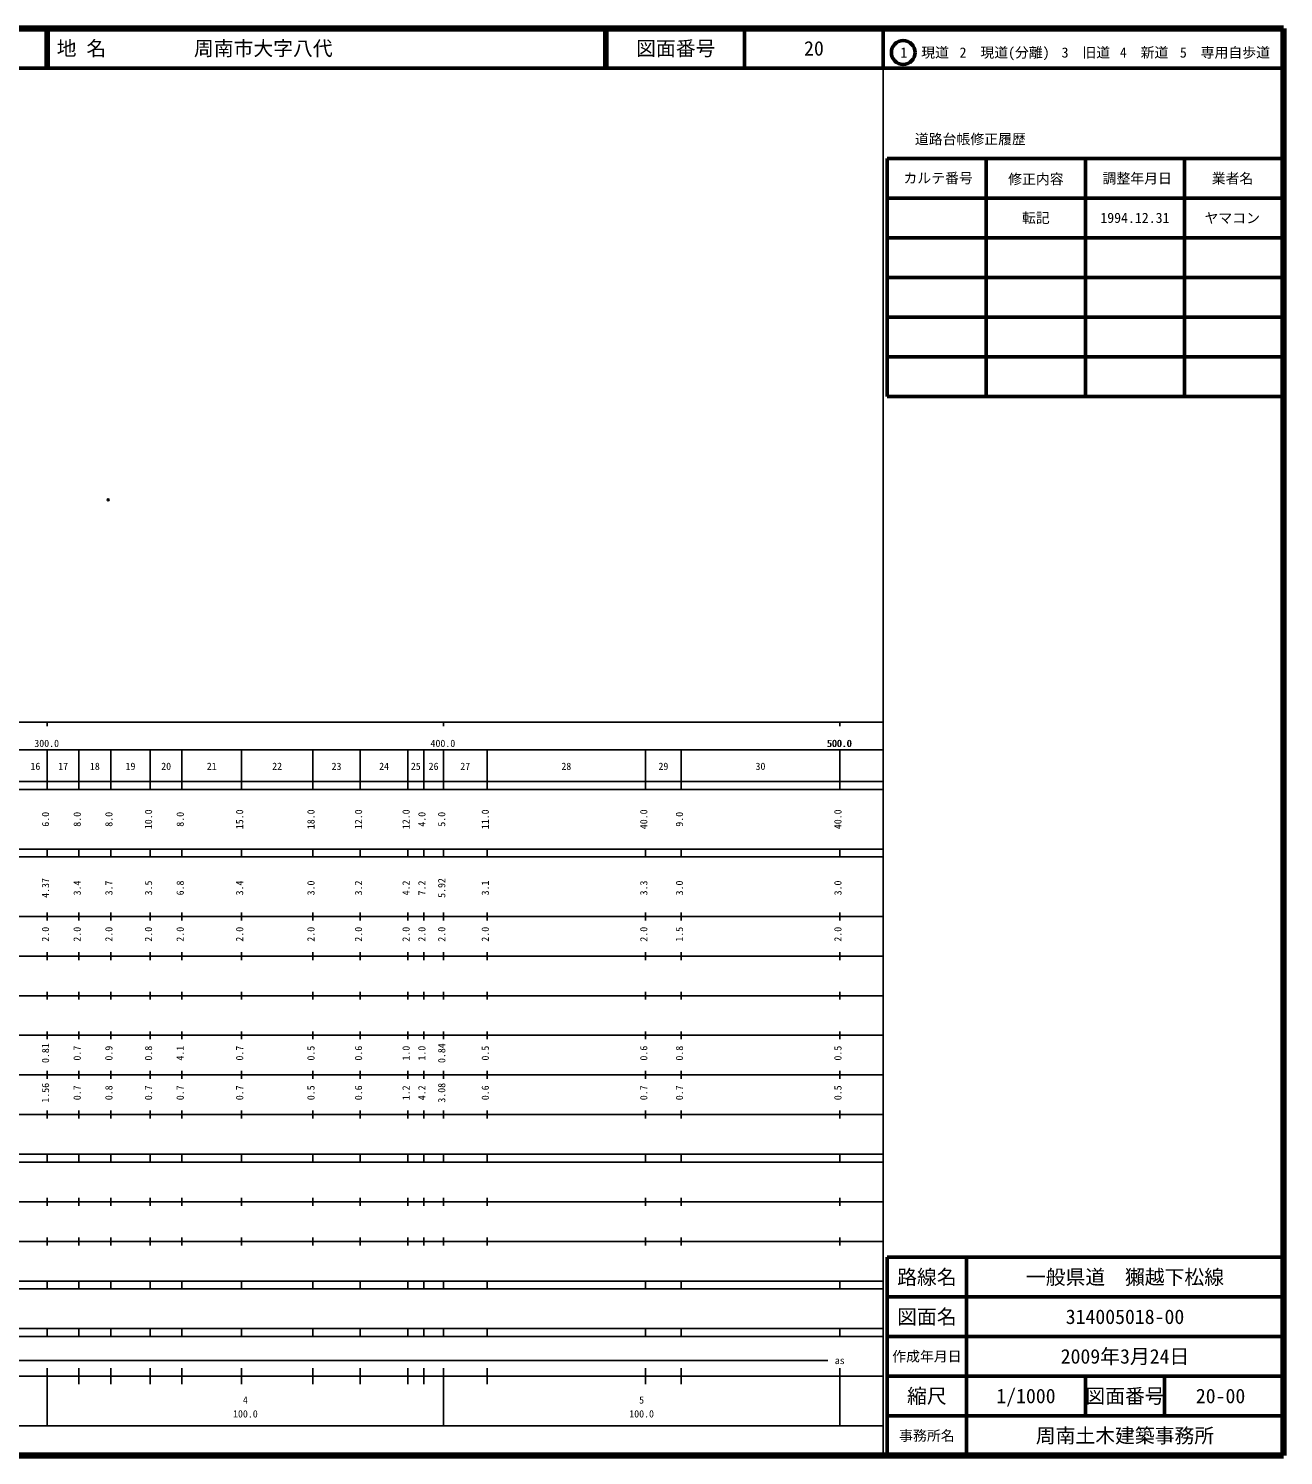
# Model space of a CAD drawing. Units: millimetres on the paper. Extents: x 40 to 680, y 20 to 380.
# Drawn here: x 363.3 to 680, y 20 to 380 of the extents above; entities that cross this region are included whole.
import ezdxf
from ezdxf.enums import TextEntityAlignment as Align

# ---------------------------------------------------------------- set-up
doc = ezdxf.new("R2010")
doc.units = ezdxf.units.MM
doc.header["$PDMODE"] = 32
doc.header["$PDSIZE"] = 0.5
doc.layers.add('M-OTRS', color=6, linetype='Continuous')
doc.layers.add('M-TTL-TXT', color=7, linetype='Continuous')
for name, color, linetype, lineweight in [('M-TTL', 2, 'Continuous', 140), ('M-TTL-BAND', 7, 'Continuous', 25), ('M-TTL-FRAM', 2, 'Continuous', 50), ('M-TTL-LINE', 7, 'Continuous', 50)]:
    doc.layers.add(name, color=color, linetype=linetype, lineweight=lineweight)
doc.styles.add('ＭＳ ゴシック', font='')
doc.styles.get('ＭＳ ゴシック').set_extended_font_data('MS Gothic')

msp = doc.modelspace()

# ---------------------------------------------------------------- linework, layer by layer
at = {"layer": 'M-OTRS'}
msp.add_point((383.379, 261.112), dxfattribs=at)
at = {"layer": 'M-TTL'}
for p, q in [((680, 380), (40, 380)), ((680, 20), (680, 380)), ((40, 20), (680, 20))]:
    msp.add_line(p, q, dxfattribs=at)
at = {"layer": 'M-TTL-BAND'}
for p, q in [((579, 20), (579, 370)), ((40, 205), (579, 205)), ((368, 205), (368, 204)), ((468, 205), (468, 204)), ((568, 205), (568, 204)), ((68, 198), (579, 198)), ((368, 188), (368, 198)), ((376, 188), (376, 198)), ((384, 188), (384, 198)), ((394, 188), (394, 198)), ((402, 188), (402, 198)), ((417, 188), (417, 198)), ((435, 188), (435, 198)), ((447, 188), (447, 198)), ((459, 188), (459, 198)), ((463, 188), (463, 198)), ((468, 188), (468, 198)), ((479, 188), (479, 198)), ((519, 188), (519, 198)), ((528, 188), (528, 198)), ((568, 188), (568, 198)), ((40, 190), (579, 190)), ((40, 188), (579, 188)), ((40, 173), (579, 173)), ((368, 171), (368, 173)), ((376, 171), (376, 173)), ((384, 171), (384, 173)), ((394, 171), (394, 173)), ((402, 171), (402, 173)), ((417, 171), (417, 173)), ((435, 171), (435, 173)), ((447, 171), (447, 173)), ((459, 171), (459, 173)), ((463, 171), (463, 173)), ((468, 171), (468, 173)), ((479, 171), (479, 173)), ((519, 171), (519, 173)), ((528, 171), (528, 173)), ((568, 171), (568, 173)), ((40, 171), (579, 171)), ((40, 156), (579, 156)), ((368, 155), (368, 157)), ((376, 155), (376, 157)), ((384, 155), (384, 157)), ((394, 155), (394, 157)), ((402, 155), (402, 157)), ((417, 155), (417, 157)), ((435, 155), (435, 157)), ((447, 155), (447, 157)), ((459, 155), (459, 157)), ((463, 155), (463, 157)), ((468, 155), (468, 157)), ((479, 155), (479, 157)), ((519, 155), (519, 157)), ((528, 155), (528, 157)), ((568, 155), (568, 157)), ((46, 146), (579, 146)), ((368, 145), (368, 147)), ((376, 145), (376, 147)), ((384, 145), (384, 147)), ((394, 145), (394, 147)), ((402, 145), (402, 147)), ((417, 145), (417, 147)), ((435, 145), (435, 147)), ((447, 145), (447, 147)), ((459, 145), (459, 147)), ((463, 145), (463, 147)), ((468, 145), (468, 147)), ((479, 145), (479, 147)), ((519, 145), (519, 147)), ((528, 145), (528, 147)), ((568, 145), (568, 147)), ((368, 135), (368, 137)), ((376, 135), (376, 137)), ((384, 135), (384, 137)), ((394, 135), (394, 137)), ((402, 135), (402, 137)), ((417, 135), (417, 137)), ((435, 135), (435, 137)), ((447, 135), (447, 137)), ((459, 135), (459, 137)), ((463, 135), (463, 137)), ((468, 135), (468, 137)), ((479, 135), (479, 137)), ((519, 135), (519, 137)), ((528, 135), (528, 137)), ((568, 135), (568, 137)), ((52, 136), (579, 136)), ((46, 126), (579, 126)), ((368, 125), (368, 127)), ((376, 125), (376, 127)), ((384, 125), (384, 127)), ((394, 125), (394, 127)), ((402, 125), (402, 127)), ((417, 125), (417, 127)), ((435, 125), (435, 127)), ((447, 125), (447, 127)), ((459, 125), (459, 127)), ((463, 125), (463, 127)), ((468, 125), (468, 127)), ((479, 125), (479, 127)), ((519, 125), (519, 127)), ((528, 125), (528, 127)), ((568, 125), (568, 127)), ((52, 116), (579, 116)), ((368, 115), (368, 117)), ((376, 115), (376, 117)), ((384, 115), (384, 117)), ((394, 115), (394, 117)), ((402, 115), (402, 117)), ((417, 115), (417, 117)), ((435, 115), (435, 117)), ((447, 115), (447, 117)), ((459, 115), (459, 117)), ((463, 115), (463, 117)), ((468, 115), (468, 117)), ((479, 115), (479, 117)), ((519, 115), (519, 117)), ((528, 115), (528, 117)), ((568, 115), (568, 117)), ((46, 106), (579, 106)), ((368, 105), (368, 107)), ((376, 105), (376, 107)), ((384, 105), (384, 107)), ((394, 105), (394, 107)), ((402, 105), (402, 107)), ((417, 105), (417, 107)), ((435, 105), (435, 107)), ((447, 105), (447, 107)), ((459, 105), (459, 107)), ((463, 105), (463, 107)), ((468, 105), (468, 107)), ((479, 105), (479, 107)), ((519, 105), (519, 107)), ((528, 105), (528, 107)), ((568, 105), (568, 107)), ((40, 96), (579, 96)), ((40, 94), (579, 94)), ((368, 94), (368, 96)), ((376, 94), (376, 96)), ((384, 94), (384, 96)), ((394, 94), (394, 96)), ((402, 94), (402, 96)), ((417, 94), (417, 96)), ((435, 94), (435, 96)), ((447, 94), (447, 96)), ((459, 94), (459, 96)), ((463, 94), (463, 96)), ((468, 94), (468, 96)), ((479, 94), (479, 96)), ((519, 94), (519, 96)), ((528, 94), (528, 96)), ((568, 94), (568, 96)), ((49, 84), (579, 84)), ((368, 83), (368, 85)), ((376, 83), (376, 85)), ((384, 83), (384, 85)), ((394, 83), (394, 85)), ((402, 83), (402, 85)), ((417, 83), (417, 85)), ((435, 83), (435, 85)), ((447, 83), (447, 85)), ((459, 83), (459, 85)), ((463, 83), (463, 85)), ((468, 83), (468, 85)), ((479, 83), (479, 85)), ((519, 83), (519, 85)), ((528, 83), (528, 85)), ((568, 83), (568, 85)), ((40, 74), (579, 74)), ((368, 73), (368, 75)), ((376, 73), (376, 75)), ((384, 73), (384, 75)), ((394, 73), (394, 75)), ((402, 73), (402, 75)), ((417, 73), (417, 75)), ((435, 73), (435, 75)), ((447, 73), (447, 75)), ((459, 73), (459, 75)), ((463, 73), (463, 75)), ((468, 73), (468, 75)), ((479, 73), (479, 75)), ((519, 73), (519, 75)), ((528, 73), (528, 75)), ((568, 73), (568, 75)), ((40, 64), (579, 64)), ((40, 62), (579, 62)), ((368, 62), (368, 64)), ((376, 62), (376, 64)), ((384, 62), (384, 64)), ((394, 62), (394, 64)), ((402, 62), (402, 64)), ((417, 62), (417, 64)), ((435, 62), (435, 64)), ((447, 62), (447, 64)), ((459, 62), (459, 64)), ((463, 62), (463, 64)), ((468, 62), (468, 64)), ((479, 62), (479, 64)), ((519, 62), (519, 64)), ((528, 62), (528, 64)), ((568, 62), (568, 64)), ((40, 52), (579, 52)), ((368, 50), (368, 52)), ((376, 50), (376, 52)), ((384, 50), (384, 52)), ((394, 50), (394, 52)), ((402, 50), (402, 52)), ((417, 50), (417, 52)), ((435, 50), (435, 52)), ((447, 50), (447, 52)), ((459, 50), (459, 52)), ((463, 50), (463, 52)), ((468, 50), (468, 52)), ((479, 50), (479, 52)), ((519, 50), (519, 52)), ((528, 50), (528, 52)), ((568, 50), (568, 52)), ((40, 50), (579, 50)), ((71, 44), (565, 44)), ((40, 40), (579, 40)), ((368, 27.5), (368, 42)), ((376, 38), (376, 42)), ((384, 38), (384, 42)), ((394, 38), (394, 42)), ((402, 38), (402, 42)), ((417, 38), (417, 42)), ((435, 38), (435, 42)), ((447, 38), (447, 42)), ((459, 38), (459, 42)), ((463, 38), (463, 42)), ((468, 27.5), (468, 42)), ((479, 38), (479, 42)), ((519, 38), (519, 42)), ((528, 38), (528, 42)), ((568, 27.5), (568, 42)), ((68, 27.5), (579, 27.5))]:
    msp.add_line(p, q, dxfattribs=at)
at = {"layer": 'M-TTL-FRAM'}
for p, q in [((580, 347.197), (580, 287.197)), ((580, 347.197), (680, 347.197)), ((580, 287.197), (680, 287.197)), ((680, 70), (580, 70)), ((580, 70), (580, 20))]:
    msp.add_line(p, q, dxfattribs=at)
at = {"layer": 'M-TTL-LINE'}
for p, q in [((367.75, 380), (367.75, 370)), ((368.25, 380), (368.25, 370)), ((508.747, 380), (508.747, 370)), ((509.247, 380), (509.247, 370)), ((543.997, 380), (543.997, 370)), ((579, 380), (579, 370)), ((40, 370), (680, 370)), ((605, 347.197), (605, 287.197)), ((630, 347.197), (630, 287.197)), ((655, 347.197), (655, 287.197)), ((580, 337.197), (680, 337.197)), ((580, 327.197), (680, 327.197)), ((580, 317.197), (680, 317.197)), ((580, 307.197), (680, 307.197)), ((580, 297.197), (680, 297.197)), ((600, 70), (600, 20)), ((680, 60), (580, 60)), ((680, 50), (580, 50)), ((680, 40), (580, 40)), ((630, 40), (630, 30)), ((650, 40), (650, 30)), ((680, 30), (580, 30))]:
    msp.add_line(p, q, dxfattribs=at)
msp.add_circle((584.031, 373.958), 3, dxfattribs=at)

# ---------------------------------------------------------------- texts
at = {"layer": 'M-TTL-BAND', "style": 'ＭＳ ゴシック'}
for s, p in [('300.0', (367.844, 198.195)), ('400.0', (467.844, 198.195)), ('500.0', (567.844, 198.195)), ('500.0', (568, 198.195)), ('16', (365, 192.405)), ('17', (372, 192.405)), ('18', (380, 192.405)), ('19', (389, 192.405)), ('20', (398, 192.405)), ('21', (409.5, 192.405)), ('22', (426, 192.405)), ('23', (441, 192.405)), ('24', (453, 192.405)), ('25', (461, 192.405)), ('26', (465.5, 192.405)), ('27', (473.5, 192.405)), ('28', (499, 192.405)), ('29', (523.5, 192.405)), ('30', (548, 192.405)), ('as', (568, 42.5)), ('4', (418, 32.523)), ('5', (518, 32.523)), ('100.0', (418, 29.033)), ('100.0', (518, 29.033))]:
    msp.add_text(s, height=1.833, dxfattribs=at).set_placement(p, align=Align.BOTTOM_CENTER)
for s, p in [('6.0', (369, 180.5)), ('8.0', (377, 180.5)), ('8.0', (385, 180.5)), ('10.0', (395, 180.5)), ('8.0', (403, 180.5)), ('15.0', (418, 180.5)), ('18.0', (436, 180.5)), ('12.0', (448, 180.5)), ('12.0', (460, 180.5)), ('4.0', (464, 180.5)), ('5.0', (469, 180.5)), ('11.0', (480, 180.5)), ('40.0', (520, 180.5)), ('9.0', (529, 180.5)), ('40.0', (569, 180.5)), ('4.37', (369, 163.174)), ('3.4', (377, 163.174)), ('3.7', (385, 163.174)), ('3.5', (395, 163.174)), ('6.8', (403, 163.174)), ('3.4', (418, 163.174)), ('3.0', (436, 163.174)), ('3.2', (448, 163.174)), ('4.2', (460, 163.174)), ('7.2', (464, 163.174)), ('5.92', (469, 163.174)), ('3.1', (480, 163.174)), ('3.3', (520, 163.174)), ('3.0', (529, 163.174)), ('3.0', (569, 163.174)), ('2.0', (369, 151.5)), ('2.0', (377, 151.5)), ('2.0', (385, 151.5)), ('2.0', (395, 151.5)), ('2.0', (403, 151.5)), ('2.0', (418, 151.5)), ('2.0', (436, 151.5)), ('2.0', (448, 151.5)), ('2.0', (460, 151.5)), ('2.0', (464, 151.5)), ('2.0', (469, 151.5)), ('2.0', (480, 151.5)), ('2.0', (520, 151.5)), ('1.5', (529, 151.5)), ('2.0', (569, 151.5)), ('0.81', (369, 121.5)), ('0.7', (377, 121.5)), ('0.9', (385, 121.5)), ('0.8', (395, 121.5)), ('4.1', (403, 121.5)), ('0.7', (418, 121.5)), ('0.5', (436, 121.5)), ('0.6', (448, 121.5)), ('1.0', (460, 121.5)), ('1.0', (464, 121.5)), ('0.84', (469, 121.5)), ('0.5', (480, 121.5)), ('0.6', (520, 121.5)), ('0.8', (529, 121.5)), ('0.5', (569, 121.5)), ('1.56', (369, 111.5)), ('0.7', (377, 111.5)), ('0.8', (385, 111.5)), ('0.7', (395, 111.5)), ('0.7', (403, 111.5)), ('0.7', (418, 111.5)), ('0.5', (436, 111.5)), ('0.6', (448, 111.5)), ('1.2', (460, 111.5)), ('4.2', (464, 111.5)), ('3.08', (469, 111.5)), ('0.6', (480, 111.5)), ('0.7', (520, 111.5)), ('0.7', (529, 111.5)), ('0.5', (569, 111.5))]:
    msp.add_text(s, height=1.833, rotation=90, dxfattribs=at).set_placement(p, align=Align.BOTTOM_CENTER)
at = {"layer": 'M-TTL-TXT', "style": 'ＭＳ ゴシック'}
for s, p in [('地 名', (370.38, 375)), ('周南市大字八代', (405.024, 375))]:
    msp.add_text(s, height=3.666, dxfattribs=at).set_placement(p, align=Align.MIDDLE_LEFT)
for s, height, p in [('図面番号', 3.666, (526.622, 375)), ('20', 3.666, (561.497, 375)), ('1\u3000現道', 2.566, (589.448, 373.958)), ('2\u3000現道(分離)', 2.566, (609.619, 373.958)), ('3\u3000旧道', 2.566, (630.121, 373.958)), ('4\u3000新道', 2.566, (644.824, 373.958)), ('5\u3000専用自歩道', 2.566, (665.228, 373.958)), ('道路台帳修正履歴', 2.566, (600.968, 352.113)), ('カルテ番号', 2.566, (592.839, 342.277)), ('修正内容', 2.566, (617.509, 342.023)), ('調整年月日', 2.566, (643.089, 342.197)), ('業者名', 2.566, (667.134, 342.197)), ('転記', 2.566, (617.5, 332.245)), ('1994.12.31', 2.566, (642.5, 332.245)), ('ヤマコン', 2.566, (667.077, 332.189)), ('路線名', 3.666, (590, 65)), ('路線名', 3.666, (590, 65)), ('一般県道\u3000獺越下松線', 3.666, (640, 65)), ('図面名', 3.666, (590, 55)), ('図面名', 3.666, (590, 55)), ('314005018-00', 3.666, (640, 55)), ('2009年3月24日', 3.666, (640, 45)), ('作成年月日', 2.566, (590, 45)), ('作成年月日', 2.566, (590, 45)), ('縮尺', 3.666, (590, 35)), ('縮尺', 3.666, (590, 35)), ('1/1000', 3.666, (615, 35)), ('図面番号', 3.666, (640, 35)), ('図面番号', 3.666, (640, 35)), ('20-00', 3.666, (664.125, 35)), ('事務所名', 2.566, (590, 25)), ('事務所名', 2.566, (590, 25)), ('周南土木建築事務所', 3.666, (640, 25))]:
    msp.add_text(s, height=height, dxfattribs=at).set_placement(p, align=Align.MIDDLE_CENTER)

doc.saveas('drawing.dxf')
